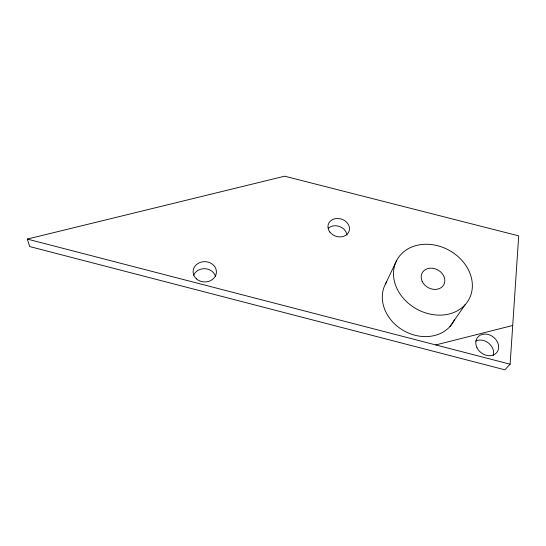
<?xml version="1.0" encoding="UTF-8"?>
<svg xmlns="http://www.w3.org/2000/svg" width="546" height="546" viewBox="0 0 546 546"><rect width="100%" height="100%" fill="white"/><g stroke="black" fill="none" stroke-linecap="round" stroke-linejoin="round"><path stroke-width="0.82" d="M510.128 364.209L518.7 235.872L284.643 176.194L27.3 239.08L29.709 246.56L504.852 369.806L510.128 364.209L27.3 239.08M385.483 283.934L396.73 260.36M449.931 326.556L465.069 304.798A41.039 33.559 28.8 0 0 436.623 245.475A41.039 33.559 28.8 0 0 397.085 288.814A41.039 33.559 28.8 0 0 465.069 304.798M435.769 344.935L512.714 325.477M193.632 275.191A11.473 10.046 1.4 0 1 204.996 268.714A11.473 10.046 1.4 0 1 215.506 276.331M475.723 341.045A12.026 9.848 37.7 0 1 488.779 343.243A12.026 9.848 37.7 0 1 493.229 355.521M328.385 228.153A10.777 8.954 17.9 0 1 339.708 226.556A10.777 8.954 17.9 0 1 346.969 235.128M454.627 319.383A38.882 32.473 30 0 1 404.149 330.937A38.882 32.473 30 0 1 386.759 281.756M329.866 232.064A10.94 9.029 17.8 0 0 348.471 232.535A10.94 9.029 17.8 0 0 337.837 218.468A10.94 9.029 17.8 0 0 329.866 232.064M196.437 278.849A11.657 10.149 1.7 0 0 215.991 274.624A11.657 10.149 1.7 0 0 201.883 261.957A11.657 10.149 1.7 0 0 196.437 278.849M476.951 347.631A12.217 9.951 37.3 0 0 496.71 352.614A12.217 9.951 37.3 0 0 488.063 334.445A12.217 9.951 37.3 0 0 476.951 347.631M422.174 281.354A12.305 10.06 28.8 0 0 442.526 286.452A12.305 10.06 28.8 0 0 434.316 268.584A12.305 10.06 28.8 0 0 422.174 281.354"/></g></svg>
